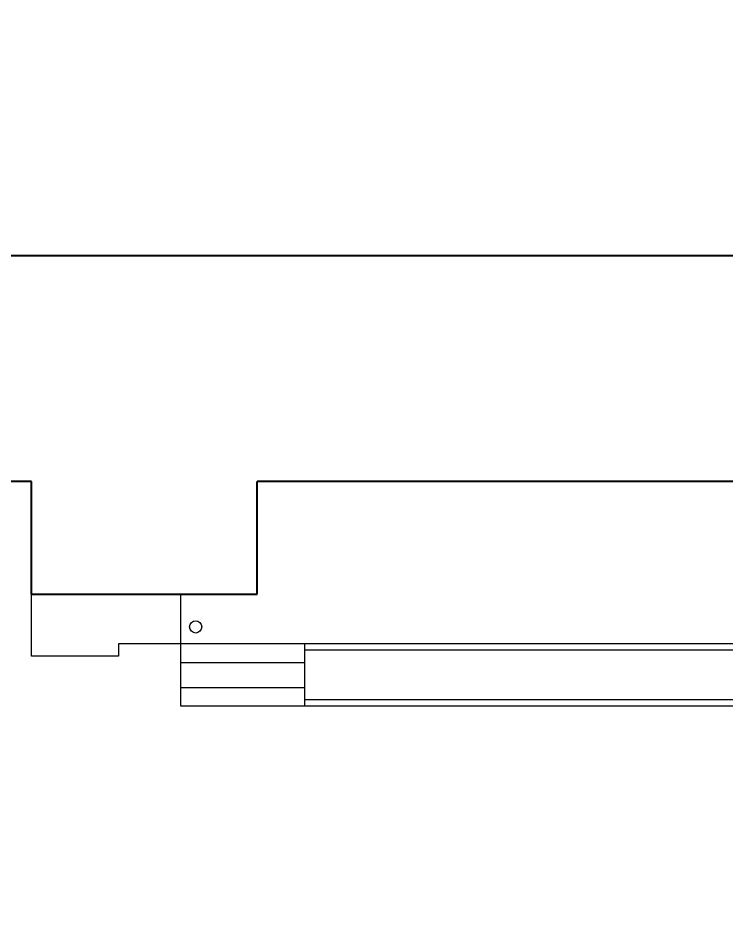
# Model space of a CAD drawing. Header units: metres. Extents: x -434 to 683, y -422 to -228.
# Drawn here: x 45.862 to 46.489, y -287.743 to -286.938 of the extents above; entities that cross this region are included whole.
import ezdxf

# ---------------------------------------------------------------- set-up
doc = ezdxf.new("R2010")
doc.units = ezdxf.units.M
doc.header["$MEASUREMENT"] = 0
doc.header["$PDMODE"] = 34
doc.layers.add('Boundry Wall', color=14, linetype='Continuous')
doc.layers.add('Dimn Out', color=6, linetype='Continuous', lineweight=9)
doc.layers.add('door', color=114, linetype='Continuous', lineweight=13)
doc.styles.add('UTMAN', font='romantic.ttf', dxfattribs={"width": 0.6})
doc.dimstyles.new('UTMAN 77', dxfattribs={"dimscale": 0.8, "dimtxt": 0.1, "dimasz": 0.1, "dimexe": 0, "dimexo": 0, "dimgap": 0.09, "dimtad": 0, "dimzin": 0, "dimdsep": 46, "dimtxsty": 'UTMAN', "dimblk": 'OBLIQUE', "dimcen": 0.09, "dimclrd": 252, "dimclre": 8, "dimclrt": 7, "dimadec": 0, "dimazin": 0, "dimtfac": 1, "dimtix": 1, "dimtofl": 0, "dimtmove": 1, "dimatfit": 3, "dimldrblk": 'OBLIQUE', "dimfxl": 0.18, "dimtolj": 1, "dimtzin": 0, "dimlwd": -1, "dimarcsym": 0})

# ---------------------------------------------------------------- blocks, each defined once
blk = doc.blocks.new('door-1m-wall-15')
at = {"layer": 'door'}
for p, q in [((-0.09015, 0.1202), (-0.09015, 1.03812)), ((-0.04007, 1.03812), (-0.04007, 0.1202)), ((-0.04007, 0.1202), (-0.09015, 0.1202)), ((0, 0.1202), (-0.04007, 0.1202)), ((-0.04007, 0.1202), (-0.04007, 0.07012)), ((0, 0), (0, 0.1202)), ((-0.04007, 0.07012), (-0.05008, 0.07012)), ((-0.05008, 0.07012), (-0.05008, 0)), ((-0.05008, 0), (0, 0))]:
    blk.add_line(p, q, dxfattribs=at)
at = {"layer": 'door', "color": 211}
for p, q in [((-0.08514, 0.93795), (-0.08514, 0.22037)), ((-0.04508, 0.93795), (-0.04508, 0.22037)), ((-0.04007, 0.22037), (-0.09015, 0.22037)), ((-0.07513, 0.1202), (-0.07513, 0.22037)), ((-0.05509, 0.1202), (-0.05509, 0.22037))]:
    blk.add_line(p, q, dxfattribs=at)
at = {"layer": 'door', "extrusion": (0, 0, -1)}
for centre, major_axis, ratio, start_param, end_param in [((-0.04007, 0.11792), (-0.85752, 0.33757), 0.999989, -0.380468, 1.141397), ((-0.02638, 0.13253), (-0.00347, 0.00347), 1, 4.712389, 10.995574)]:
    blk.add_ellipse(centre, major_axis=major_axis, ratio=ratio, start_param=start_param, end_param=end_param, dxfattribs=at)
blk = doc.blocks.new('_OBLIQUE')
at = {"color": 0, "linetype": 'ByBlock'}
blk.add_line((-0.5, -0.5), (0.5, 0.5), dxfattribs=at)
blk = doc.blocks.new('*D63')
at = {"layer": 'DEFPOINTS', "color": 0, "ltscale": 50, "transparency": 16777216}
for p in [(45.65029, -287.14847), (45.65029, -287.14847), (45.65029, -289.14847)]:
    blk.add_point(p, dxfattribs=at)
at = {"layer": 'Dimn Out', "color": 252, "ltscale": 50, "transparency": 16777216}
for p, q in [((45.65029, -287.14847), (45.65029, -287.77541)), ((45.65029, -289.14847), (45.65029, -288.52154))]:
    blk.add_line(p, q, dxfattribs=at)
at = {"layer": 'Dimn Out', "color": 252, "ltscale": 50, "transparency": 16777216, "xscale": 0.024, "yscale": 0.024, "zscale": 0.024}
for p, rotation in [((45.65029, -287.14847), 90), ((45.65029, -289.14847), 270)]:
    blk.add_blockref('_OBLIQUE', p, dxfattribs=dict(at, rotation=rotation))
at = {"layer": 'Dimn Out', "color": 7, "ltscale": 50, "transparency": 16777216, "insert": (45.65029, -288.14847), "char_height": 0.4, "attachment_point": 5, "rotation": 90, "style": 'UTMAN'}
blk.add_mtext('\\A1;2.00', dxfattribs=at)
blk = doc.blocks.new('*D53')
at = {"layer": 'DEFPOINTS', "color": 0, "ltscale": 50, "transparency": 16777216}
for p in [(74.38305, -286.34236), (44.38305, -287.14847), (74.38305, -287.14847)]:
    blk.add_point(p, dxfattribs=at)
at = {"layer": 'Dimn Out', "color": 8, "lineweight": -2, "ltscale": 50, "transparency": 16777216}
for p, q in [((44.38305, -287.14847), (44.38305, -286.34236)), ((74.38305, -287.14847), (74.38305, -286.34236))]:
    blk.add_line(p, q, dxfattribs=at)
at = {"layer": 'Dimn Out', "color": 252, "ltscale": 50, "transparency": 16777216}
for p, q in [((44.38305, -286.34236), (58.92389, -286.34236)), ((74.38305, -286.34236), (59.84221, -286.34236))]:
    blk.add_line(p, q, dxfattribs=at)
at = {"layer": 'Dimn Out', "color": 252, "ltscale": 50, "transparency": 16777216, "xscale": 0.024, "yscale": 0.024, "zscale": 0.024, "rotation": 180}
blk.add_blockref('_OBLIQUE', (44.38305, -286.34236), dxfattribs=at)
at = {"layer": 'Dimn Out', "color": 252, "ltscale": 50, "transparency": 16777216, "xscale": 0.024, "yscale": 0.024, "zscale": 0.024}
blk.add_blockref('_OBLIQUE', (74.38305, -286.34236), dxfattribs=at)
at = {"layer": 'Dimn Out', "color": 7, "ltscale": 50, "transparency": 16777216, "insert": (59.38305, -286.34236), "char_height": 0.4, "attachment_point": 5, "style": 'UTMAN'}
blk.add_mtext('\\A1;30.00', dxfattribs=at)

msp = doc.modelspace()

# ---------------------------------------------------------------- linework, layer by layer
at = {"layer": 'Boundry Wall'}
for p, q in [((57.37242, -287.14847), (44.38305, -287.14847)), ((45.87383, -287.34847), (44.39067, -287.34847)), ((45.87383, -287.44847), (45.87383, -287.34847)), ((46.07383, -287.44847), (46.07383, -287.34847)), ((48.77383, -287.34847), (46.07383, -287.34847)), ((45.87383, -287.44847), (46.07383, -287.44847))]:
    msp.add_line(p, q, dxfattribs=at)

# ---------------------------------------------------------------- block references
at = {"layer": 'Boundry Wall', "xscale": -1.098145333039697, "yscale": 1.098145333039697, "zscale": 1.098145333039697, "rotation": 270}
msp.add_blockref('door-1m-wall-15', (45.87383, -287.44847), dxfattribs=at)

# ---------------------------------------------------------------- dimensions: what is measured, and where the dimension line sits
at = {"layer": 'Dimn Out', "color": 6, "ltscale": 50}
dim = msp.add_linear_dim(base=(74.38305, -286.34236), p1=(44.38305, -287.14847), p2=(74.38305, -287.14847), dimstyle='UTMAN 77', override={"dimtxt": 0.5, "dimasz": 0.03}, dxfattribs=at)
dim.commit()
dim.dimension.update_dxf_attribs({"geometry": '*D53', "text_midpoint": (59.38305, -286.34236)})
dim = msp.add_linear_dim(base=(45.65029, -287.14847), p1=(45.65029, -289.14847), p2=(45.65029, -287.14847), angle=270, dimstyle='UTMAN 77', override={"dimtxt": 0.5, "dimasz": 0.03}, dxfattribs=at)
dim.commit()
dim.dimension.update_dxf_attribs({"geometry": '*D63', "text_midpoint": (45.65029, -288.14847)})

doc.saveas('drawing.dxf')
